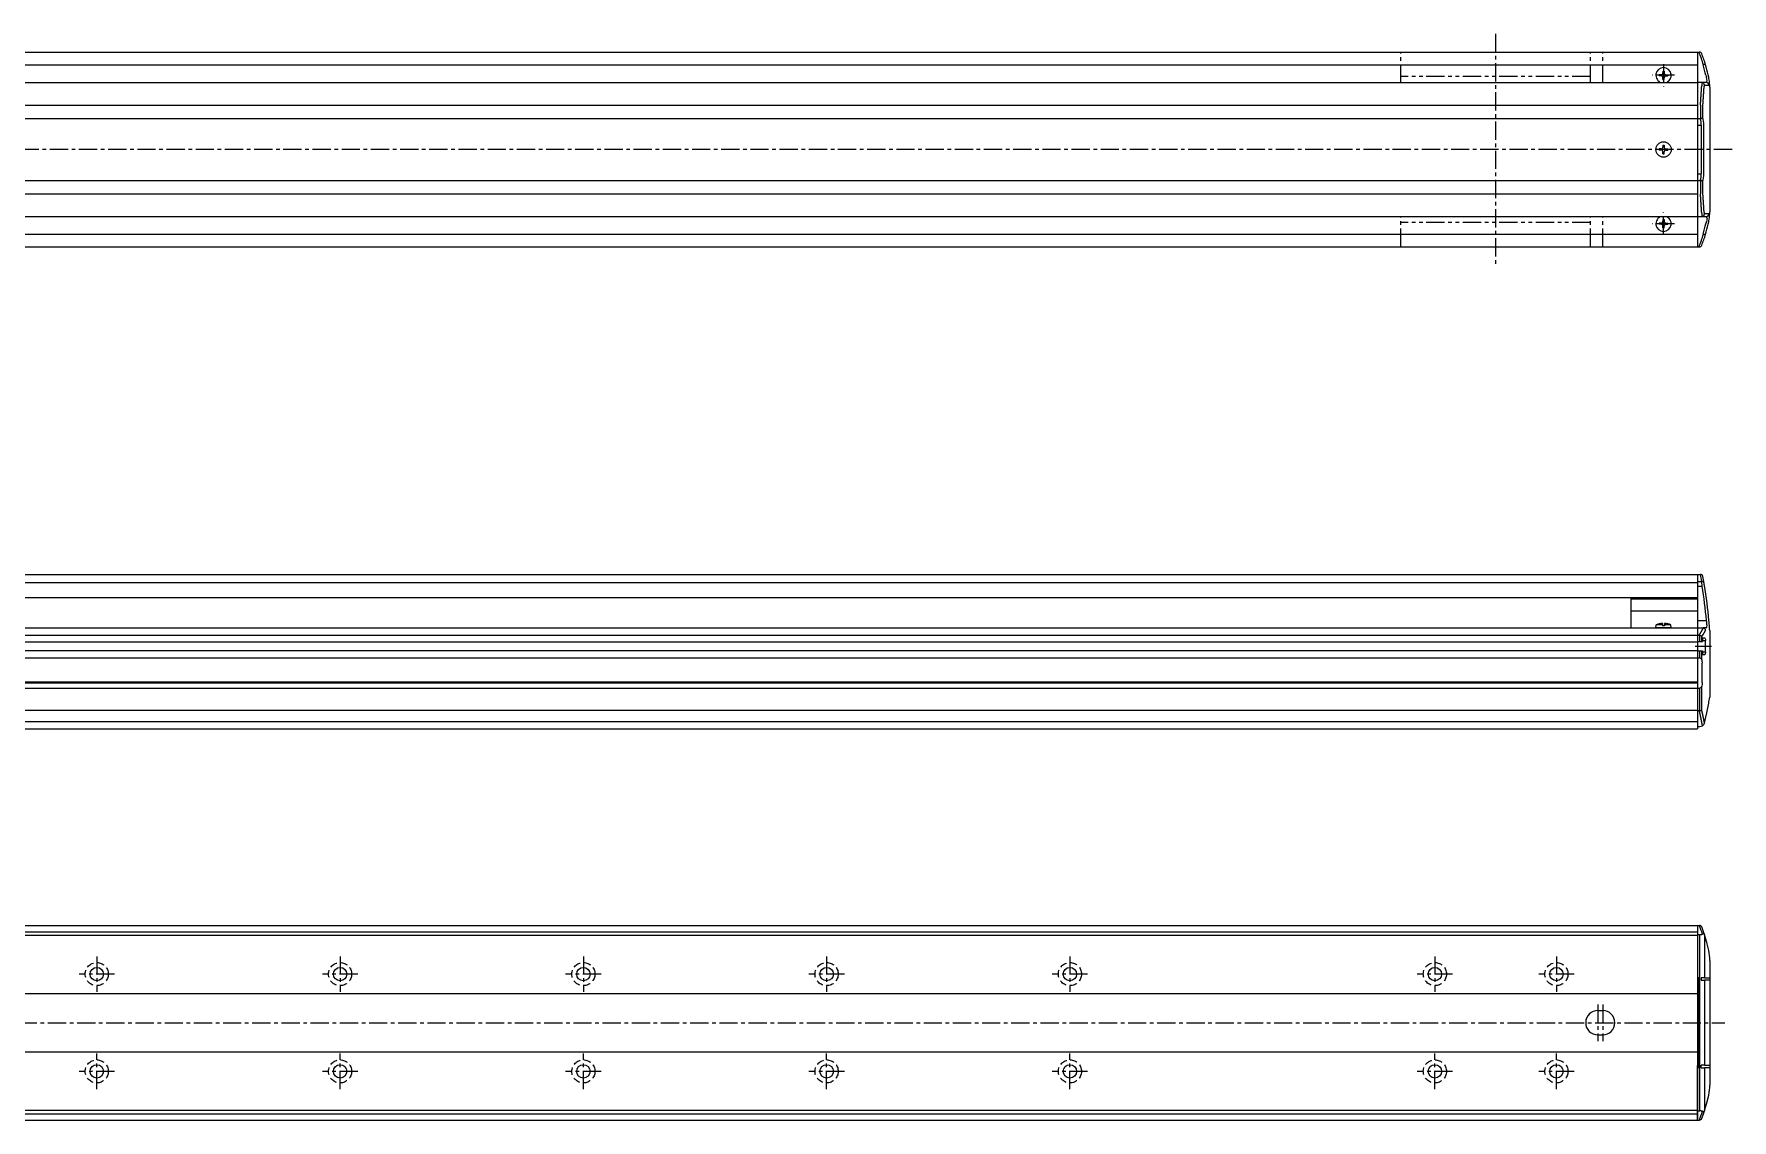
# Model space of a CAD drawing. Extents: x -463 to 933, y 41 to 537.
# Drawn here: x 235 to 933, y 90 to 537 of the extents above; entities that cross this region are included whole.
import ezdxf

# ---------------------------------------------------------------- set-up
doc = ezdxf.new("R2010")
doc.units = 0
for name, pattern in [('CENTER', [12, 7.5, -1.5, 1.5, -1.5]), ('DASHED', [4.5, 3, -1.5]), ('PHANTOM', [15, 7.5, -1.5, 1.5, -1.5, 1.5, -1.5])]:
    doc.linetypes.add(name, pattern=pattern)
doc.layers.get('0').update_dxf_attribs({"linetype": 'CONTINUOUS'})
doc.layers.add('CENTER', color=1, linetype='CENTER')

# ---------------------------------------------------------------- blocks, each defined once
blk = doc.blocks.new('DTL0004')
at = {"color": 0, "linetype": 'CONTINUOUS'}
for p, q in [((-3.15, 0), (-3.04, 1.3)), ((3.15, 0), (-3.15, 0)), ((-0.4, 1.3), (-3.04, 1.3)), ((-0.4, 1.89), (-0.4, 0.9)), ((0.4, 0.9), (-0.4, 0.9)), ((0.4, 1.89), (0.4, 0.9)), ((3.04, 1.3), (0.4, 1.3)), ((3.15, 0), (3.04, 1.3))]:
    blk.add_line(p, q, dxfattribs=at)
for start, end in [(92.87228, 112.35653), (67.64347, 87.12772)]:
    blk.add_arc((0, -6.08), 7.98, start, end, dxfattribs=at)
at = {"color": 0}
blk.add_point((0, 0), dxfattribs=at)
blk.add_point((0, 0), dxfattribs=at)

msp = doc.modelspace()

# ---------------------------------------------------------------- linework, layer by layer
at = {"color": 7, "linetype": 'CONTINUOUS'}
for p, q in [((-263.52, 529.44), (918.48, 529.44)), ((-25.52, 524.24), (918.48, 524.24)), ((918.48, 529.44), (918.48, 449.44)), ((918.48, 529.44), (919.07, 529.44)), ((919.26, 529.44), (919.07, 529.44)), ((920.87, 524.26), (920.73, 524.24)), ((-263.52, 516.94), (918.48, 516.94)), ((-25.52, 516.94), (918.48, 516.94)), ((902.73, 520.19), (902.73, 519.69)), ((903.48, 520.19), (902.73, 520.19)), ((903.48, 519.69), (902.73, 519.69)), ((904.23, 521.69), (904.23, 520.93)), ((904.23, 521.69), (904.73, 521.69)), ((904.23, 518.19), (904.23, 518.94)), ((904.23, 518.19), (904.73, 518.19)), ((904.73, 521.69), (904.73, 520.93)), ((904.73, 518.19), (904.73, 518.94)), ((905.48, 520.19), (906.23, 520.19)), ((905.48, 519.69), (906.23, 519.69)), ((906.23, 520.19), (906.23, 519.69)), ((922.15, 516.94), (918.48, 516.94)), ((921.87, 519.94), (922.08, 519.2)), ((923.06, 519.16), (922.85, 520.16)), ((923.39, 517.05), (923.38, 517.06)), ((921.32, 515.94), (923.15, 515.94)), ((923.48, 515.09), (923.48, 463.79)), ((-263.52, 507.71), (918.48, 507.71)), ((919.66, 507.69), (919.67, 507.69)), ((919.67, 507.69), (919.67, 502.19)), ((920.66, 502.78), (920.66, 507.51)), ((-263.52, 502.17), (918.48, 502.17)), ((918.48, 502.19), (919.56, 502.19)), ((918.48, 499.44), (920, 499.44)), ((919.67, 502.19), (919.56, 502.19)), ((920, 499.44), (920, 479.44)), ((920.98, 479.44), (920.98, 499.44)), ((902.73, 489.69), (902.73, 489.19)), ((903.48, 489.69), (902.73, 489.69)), ((903.48, 489.19), (902.73, 489.19)), ((904.23, 491.19), (904.23, 490.43)), ((904.23, 491.19), (904.73, 491.19)), ((904.73, 491.19), (904.73, 490.43)), ((905.48, 489.69), (906.23, 489.69)), ((905.48, 489.19), (906.23, 489.19)), ((906.23, 489.69), (906.23, 489.19)), ((904.23, 487.69), (904.23, 488.44)), ((904.23, 487.69), (904.73, 487.69)), ((904.73, 487.69), (904.73, 488.44)), ((-263.52, 476.7), (918.48, 476.7)), ((918.48, 479.44), (920, 479.44)), ((918.48, 476.69), (919.56, 476.69)), ((919.56, 476.69), (919.67, 476.68)), ((919.67, 476.68), (919.67, 471.19)), ((920.66, 471.36), (920.66, 476.1)), ((-263.52, 471.17), (918.48, 471.17)), ((919.67, 471.19), (919.66, 471.19)), ((-261.52, 461.94), (920.48, 461.94)), ((-25.52, 461.94), (918.48, 461.94)), ((904.23, 460.69), (904.23, 459.93)), ((904.23, 460.69), (904.73, 460.69)), ((904.73, 460.69), (904.73, 459.93)), ((918.48, 461.94), (922.15, 461.94)), ((923.15, 462.94), (921.32, 462.94)), ((923.38, 461.81), (923.39, 461.82)), ((-25.52, 454.64), (918.48, 454.64)), ((902.73, 459.19), (902.73, 458.69)), ((903.48, 459.19), (902.73, 459.19)), ((903.48, 458.69), (902.73, 458.69)), ((904.23, 457.19), (904.23, 457.94)), ((904.23, 457.19), (904.73, 457.19)), ((904.73, 457.19), (904.73, 457.94)), ((905.48, 459.19), (906.23, 459.19)), ((905.48, 458.69), (906.23, 458.69)), ((906.23, 459.19), (906.23, 458.69)), ((920.87, 454.61), (920.73, 454.63)), ((921.87, 458.94), (922.08, 459.67)), ((922.85, 458.72), (923.06, 459.71)), ((-263.52, 449.44), (918.48, 449.44)), ((918.48, 449.44), (919.07, 449.44)), ((919.07, 449.44), (919.26, 449.44)), ((-25.52, 314.76), (918.48, 314.76)), ((918.48, 314.76), (918.48, 252.26)), ((918.48, 314.76), (918.48, 305.26)), ((918.48, 314.76), (919.66, 314.76)), ((918.48, 314.76), (918.48, 305.26)), ((919.67, 314.76), (919.66, 314.76)), ((-25.52, 311.4), (918.48, 311.4)), ((918.48, 311.87), (920.18, 311.87)), ((918.48, 309.99), (920.33, 309.99)), ((-25.52, 305.26), (918.48, 305.26)), ((890.98, 305.26), (890.98, 292.76)), ((890.98, 304.79), (918.48, 304.79)), ((890.98, 299.8), (918.48, 299.8)), ((918.48, 295.76), (922.15, 295.76)), ((-263.52, 292.76), (918.48, 292.76)), ((-263.52, 289.76), (918.48, 289.76)), ((-263.52, 287.01), (918.48, 287.01)), ((918.48, 292.76), (920.73, 292.76)), ((918.48, 292.76), (918.48, 251.26)), ((918.48, 289.76), (919.07, 289.76)), ((918.48, 287.16), (920.45, 287.16)), ((919.07, 289.76), (919.26, 289.74)), ((919.26, 289.74), (919.26, 287.16)), ((920.2, 287.16), (920.2, 289.18)), ((921.4, 288.61), (920.45, 288.61)), ((920.45, 288.61), (920.45, 287.16)), ((920.45, 287.61), (921.71, 287.61)), ((921.87, 292.76), (920.73, 292.76)), ((920.73, 292.76), (920.87, 292.75)), ((921.71, 282.91), (921.71, 287.61)), ((922.08, 292.85), (921.87, 292.76)), ((923.38, 293.08), (923.39, 293.06)), ((923.48, 291.76), (923.48, 264.26)), ((-263.52, 283.51), (918.48, 283.51)), ((-263.52, 280.49), (918.48, 280.49)), ((918.48, 283.36), (920.45, 283.36)), ((918.48, 280.49), (919.26, 280.49)), ((919.26, 283.36), (919.26, 280.49)), ((920.2, 279.69), (920.2, 283.36)), ((920.45, 283.36), (920.45, 281.91)), ((920.45, 282.91), (921.71, 282.91)), ((920.45, 281.91), (921.4, 281.91)), ((920.34, 270.26), (920.34, 278.26)), ((-263.52, 270.56), (918.48, 270.56)), ((-263.52, 270.26), (918.48, 270.26)), ((-263.52, 268.02), (918.48, 268.02)), ((918.48, 268.02), (919.26, 268.02)), ((919.26, 268.02), (919.26, 258.76)), ((920.2, 259.03), (920.2, 268.83)), ((-263.52, 259.03), (918.48, 259.03)), ((918.48, 258.76), (919.21, 258.76)), ((919.26, 258.76), (919.21, 258.76)), ((-263.52, 254.26), (918.48, 254.26)), ((918.48, 252.26), (919.43, 252.26)), ((921.37, 253.79), (921.33, 253.65)), ((-263.52, 251.26), (918.48, 251.26)), ((-263.52, 170.47), (918.48, 170.47)), ((-263.52, 167.87), (918.48, 167.87)), ((918.48, 170.47), (918.48, 90.47)), ((918.48, 170.47), (918.48, 148.02)), ((918.48, 170.47), (919.21, 170.47)), ((919.21, 170.47), (919.26, 170.47)), ((-263.52, 166.47), (918.48, 166.47)), ((918.48, 166.72), (919.43, 166.72)), ((919.43, 94.23), (919.43, 166.72)), ((921.33, 166.68), (921.37, 166.56)), ((921.37, 166.56), (921.37, 148.97)), ((923.48, 156.12), (923.48, 104.82)), ((918.93, 148.97), (918.48, 148.97)), ((918.48, 148.02), (918.93, 148.02)), ((918.93, 148.97), (918.93, 111.97)), ((921.37, 148.97), (919.98, 148.97)), ((919.98, 148.97), (919.98, 147.97)), ((919.98, 147.97), (921.37, 147.97)), ((921.37, 148.97), (923.31, 148.97)), ((921.37, 147.97), (921.37, 112.97)), ((923.31, 147.97), (921.37, 147.97)), ((923.31, 148.97), (923.48, 148.92)), ((923.48, 147.91), (923.31, 147.97)), ((-263.52, 142.47), (918.48, 142.47)), ((877.48, 135.47), (879.48, 135.47)), ((877.48, 125.47), (879.48, 125.47)), ((-263.52, 118.47), (918.48, 118.47)), ((918.93, 112.93), (918.48, 112.92)), ((918.48, 90.47), (918.48, 112.92)), ((918.93, 111.97), (918.48, 111.97)), ((921.37, 112.97), (919.98, 112.97)), ((919.98, 111.97), (919.98, 112.97)), ((919.98, 111.97), (921.37, 111.97)), ((921.37, 112.97), (923.31, 112.97)), ((921.37, 111.97), (921.37, 94.39)), ((923.31, 111.97), (921.37, 111.97)), ((923.31, 112.97), (923.48, 113.04)), ((923.48, 112.03), (923.31, 111.97)), ((-263.52, 94.47), (918.48, 94.47)), ((-263.52, 93.07), (918.48, 93.07)), ((918.48, 94.23), (919.43, 94.23)), ((921.37, 94.39), (921.33, 94.27)), ((-263.52, 90.47), (918.48, 90.47)), ((918.48, 90.47), (919.21, 90.47)), ((919.26, 90.47), (919.21, 90.47))]:
    msp.add_line(p, q, dxfattribs=at)
at = {"color": 3, "linetype": 'PHANTOM'}
for p, q in [((796.48, 516.94), (796.48, 529.44)), ((874.48, 516.94), (874.48, 529.44)), ((879.48, 516.94), (879.48, 529.44)), ((874.48, 519.44), (796.48, 519.44)), ((796.48, 449.44), (796.48, 461.94)), ((874.48, 449.44), (874.48, 461.94)), ((879.48, 449.44), (879.48, 461.94)), ((874.48, 459.44), (796.48, 459.44))]:
    msp.add_line(p, q, dxfattribs=at)
at = {"color": 7, "linetype": 'CONTINUOUS'}
for points in [[(921.77, 524.26), (921.77, 524.26), (921.75, 524.28), (921.65, 524.34), (921.45, 524.35), (921.18, 524.32), (920.87, 524.26)], [(922.39, 517.74), (922.29, 518.3), (922.08, 519.2)], [(922.39, 461.13), (922.29, 460.57), (922.08, 459.67)], [(921.77, 454.61), (921.77, 454.61), (921.75, 454.59), (921.65, 454.53), (921.45, 454.52), (921.18, 454.55), (920.87, 454.61)], [(920.33, 309.99), (920.3, 310.42), (920.25, 311.04), (920.2, 311.54), (920.18, 311.87)], [(922.08, 292.85), (922.29, 293.25), (922.39, 293.71)], [(921.4, 288.61), (921.41, 288.61), (921.51, 288.54), (921.6, 288.37), (921.67, 288.13), (921.71, 287.83), (921.71, 287.61)], [(920.2, 279.69), (920.28, 279.2), (920.34, 278.26)], [(921.71, 282.91), (921.71, 282.81), (921.68, 282.49), (921.62, 282.2), (921.53, 282), (921.42, 281.91), (921.4, 281.91)], [(920.34, 270.26), (920.32, 269.71), (920.2, 268.83)], [(921.37, 253.79), (922.29, 257.88), (923.06, 261.84)], [(921.33, 166.68), (921.28, 166.78), (921.14, 166.91), (920.88, 166.97), (920.49, 166.9)], [(923.06, 160.2), (922.29, 163.47), (921.37, 166.56)], [(921.37, 94.39), (922.29, 97.48), (923.06, 100.75)], [(920.49, 94.05), (920.7, 93.99), (921, 93.99), (921.23, 94.1), (921.33, 94.27)]]:
    msp.add_lwpolyline(points, dxfattribs=at)
for points in [[(919.66, 507.68, 0), (919.67, 507.75, 0), (919.67, 507.81, 0), (919.68, 507.87, 0), (919.68, 507.93, 0), (919.68, 507.99, 0), (919.69, 508.06, 0), (919.69, 508.12, 0), (919.7, 508.18, 0), (919.7, 508.24, 0), (919.7, 508.3, 0), (919.71, 508.37, 0), (919.71, 508.43, 0), (919.72, 508.49, 0), (919.72, 508.55, 0), (919.73, 508.61, 0), (919.73, 508.68, 0), (919.73, 508.74, 0), (919.74, 508.8, 0), (919.74, 508.86, 0), (919.75, 508.92, 0), (919.75, 508.99, 0), (919.75, 509.05, 0), (919.76, 509.11, 0), (919.76, 509.17, 0), (919.77, 509.23, 0), (919.77, 509.29, 0), (919.77, 509.36, 0), (919.78, 509.42, 0), (919.78, 509.48, 0), (919.79, 509.54, 0), (919.79, 509.6, 0), (919.8, 509.67, 0), (919.8, 509.73, 0), (919.8, 509.79, 0), (919.81, 509.85, 0), (919.81, 509.91, 0), (919.82, 509.98, 0), (919.82, 510.04, 0), (919.82, 510.1, 0), (919.83, 510.16, 0), (919.83, 510.22, 0), (919.84, 510.29, 0), (919.84, 510.35, 0), (919.84, 510.41, 0), (919.85, 510.47, 0), (919.85, 510.53, 0), (919.86, 510.6, 0), (919.86, 510.66, 0), (919.86, 510.72, 0), (919.87, 510.78, 0), (919.87, 510.84, 0), (919.88, 510.91, 0), (919.88, 510.97, 0), (919.88, 511.03, 0), (919.89, 511.09, 0), (919.89, 511.15, 0), (919.9, 511.22, 0), (919.9, 511.28, 0), (919.9, 511.34, 0), (919.91, 511.4, 0), (919.91, 511.46, 0), (919.92, 511.53, 0), (919.92, 511.59, 0), (919.92, 511.65, 0), (919.93, 511.71, 0), (919.93, 511.77, 0), (919.94, 511.84, 0), (919.94, 511.9, 0), (919.94, 511.96, 0), (919.95, 512.02, 0), (919.95, 512.08, 0), (919.96, 512.15, 0), (919.96, 512.21, 0), (919.96, 512.27, 0), (919.97, 512.33, 0), (919.97, 512.39, 0), (919.98, 512.46, 0), (919.98, 512.52, 0), (919.98, 512.58, 0), (919.99, 512.64, 0), (919.99, 512.7, 0), (920, 512.77, 0), (920, 512.83, 0), (920, 512.89, 0), (920.01, 512.95, 0), (920.01, 513.01, 0), (920.02, 513.08, 0), (920.02, 513.14, 0), (920.02, 513.2, 0), (920.03, 513.26, 0), (920.03, 513.32, 0), (920.04, 513.39, 0), (920.04, 513.45, 0), (920.04, 513.51, 0), (920.05, 513.57, 0), (920.05, 513.63, 0), (920.06, 513.7, 0), (920.06, 513.76, 0), (920.06, 513.82, 0), (920.07, 513.88, 0), (920.07, 513.94, 0), (920.07, 514.01, 0), (920.08, 514.07, 0), (920.08, 514.13, 0), (920.09, 514.19, 0), (920.09, 514.25, 0), (920.09, 514.32, 0), (920.1, 514.38, 0), (920.1, 514.44, 0), (920.11, 514.5, 0), (920.11, 514.56, 0), (920.11, 514.63, 0), (920.12, 514.69, 0), (920.12, 514.75, 0), (920.13, 514.81, 0), (920.13, 514.87, 0), (920.13, 514.94, 0), (920.14, 515, 0), (920.14, 515.06, 0), (920.14, 515.12, 0), (920.15, 515.18, 0), (920.15, 515.25, 0), (920.16, 515.31, 0), (920.16, 515.37, 0), (920.16, 515.43, 0), (920.17, 515.49, 0), (920.17, 515.56, 0), (920.18, 515.62, 0)], [(920.66, 507.51, 0), (920.66, 507.57, 0), (920.67, 507.63, 0), (920.67, 507.69, 0), (920.67, 507.75, 0), (920.68, 507.81, 0), (920.68, 507.87, 0), (920.69, 507.93, 0), (920.69, 507.99, 0), (920.69, 508.05, 0), (920.7, 508.11, 0), (920.7, 508.18, 0), (920.71, 508.24, 0), (920.71, 508.3, 0), (920.72, 508.36, 0), (920.72, 508.42, 0), (920.72, 508.48, 0), (920.73, 508.54, 0), (920.73, 508.6, 0), (920.74, 508.66, 0), (920.74, 508.72, 0), (920.74, 508.78, 0), (920.75, 508.84, 0), (920.75, 508.9, 0), (920.76, 508.96, 0), (920.76, 509.02, 0), (920.76, 509.08, 0), (920.77, 509.15, 0), (920.77, 509.21, 0), (920.78, 509.27, 0), (920.78, 509.33, 0), (920.78, 509.39, 0), (920.79, 509.45, 0), (920.79, 509.51, 0), (920.8, 509.57, 0), (920.8, 509.63, 0), (920.8, 509.69, 0), (920.81, 509.75, 0), (920.81, 509.81, 0), (920.82, 509.87, 0), (920.82, 509.93, 0), (920.82, 509.99, 0), (920.83, 510.06, 0), (920.83, 510.12, 0), (920.84, 510.18, 0), (920.84, 510.24, 0), (920.84, 510.3, 0), (920.85, 510.36, 0), (920.85, 510.42, 0), (920.86, 510.48, 0), (920.86, 510.54, 0), (920.86, 510.6, 0), (920.87, 510.66, 0), (920.87, 510.72, 0), (920.88, 510.78, 0), (920.88, 510.84, 0), (920.88, 510.9, 0), (920.89, 510.97, 0), (920.89, 511.03, 0), (920.9, 511.09, 0), (920.9, 511.15, 0), (920.9, 511.21, 0), (920.91, 511.27, 0), (920.91, 511.33, 0), (920.91, 511.39, 0), (920.92, 511.45, 0), (920.92, 511.51, 0), (920.93, 511.57, 0), (920.93, 511.63, 0), (920.93, 511.69, 0), (920.94, 511.75, 0), (920.94, 511.82, 0), (920.95, 511.88, 0), (920.95, 511.94, 0), (920.95, 512, 0), (920.96, 512.06, 0), (920.96, 512.12, 0), (920.97, 512.18, 0), (920.97, 512.24, 0), (920.97, 512.3, 0), (920.98, 512.36, 0), (920.98, 512.42, 0), (920.99, 512.48, 0), (920.99, 512.54, 0), (920.99, 512.6, 0), (921, 512.67, 0), (921, 512.73, 0), (921, 512.79, 0), (921.01, 512.85, 0), (921.01, 512.91, 0), (921.02, 512.97, 0), (921.02, 513.03, 0), (921.02, 513.09, 0), (921.03, 513.15, 0), (921.03, 513.21, 0), (921.04, 513.27, 0), (921.04, 513.33, 0), (921.04, 513.39, 0), (921.05, 513.45, 0), (921.05, 513.52, 0), (921.05, 513.58, 0), (921.06, 513.64, 0), (921.06, 513.7, 0), (921.07, 513.76, 0), (921.07, 513.82, 0), (921.07, 513.88, 0), (921.08, 513.94, 0), (921.08, 514, 0), (921.09, 514.06, 0), (921.09, 514.12, 0), (921.09, 514.18, 0), (921.1, 514.24, 0), (921.1, 514.3, 0), (921.1, 514.37, 0), (921.11, 514.43, 0), (921.11, 514.49, 0), (921.12, 514.55, 0), (921.12, 514.61, 0), (921.12, 514.67, 0), (921.13, 514.73, 0), (921.13, 514.79, 0), (921.13, 514.85, 0), (921.14, 514.91, 0), (921.14, 514.97, 0), (921.15, 515.03, 0), (921.15, 515.09, 0), (921.15, 515.16, 0), (921.16, 515.22, 0), (921.16, 515.28, 0)], [(920.18, 463.25, 0), (920.17, 463.31, 0), (920.17, 463.38, 0), (920.16, 463.44, 0), (920.16, 463.5, 0), (920.16, 463.56, 0), (920.15, 463.62, 0), (920.15, 463.69, 0), (920.14, 463.75, 0), (920.14, 463.81, 0), (920.14, 463.87, 0), (920.13, 463.93, 0), (920.13, 464, 0), (920.13, 464.06, 0), (920.12, 464.12, 0), (920.12, 464.18, 0), (920.11, 464.24, 0), (920.11, 464.31, 0), (920.11, 464.37, 0), (920.1, 464.43, 0), (920.1, 464.49, 0), (920.09, 464.55, 0), (920.09, 464.62, 0), (920.09, 464.68, 0), (920.08, 464.74, 0), (920.08, 464.8, 0), (920.07, 464.86, 0), (920.07, 464.93, 0), (920.07, 464.99, 0), (920.06, 465.05, 0), (920.06, 465.11, 0), (920.06, 465.17, 0), (920.05, 465.24, 0), (920.05, 465.3, 0), (920.04, 465.36, 0), (920.04, 465.42, 0), (920.04, 465.48, 0), (920.03, 465.55, 0), (920.03, 465.61, 0), (920.02, 465.67, 0), (920.02, 465.73, 0), (920.02, 465.79, 0), (920.01, 465.86, 0), (920.01, 465.92, 0), (920, 465.98, 0), (920, 466.04, 0), (920, 466.1, 0), (919.99, 466.17, 0), (919.99, 466.23, 0), (919.98, 466.29, 0), (919.98, 466.35, 0), (919.98, 466.41, 0), (919.97, 466.48, 0), (919.97, 466.54, 0), (919.96, 466.6, 0), (919.96, 466.66, 0), (919.96, 466.72, 0), (919.95, 466.79, 0), (919.95, 466.85, 0), (919.94, 466.91, 0), (919.94, 466.97, 0), (919.94, 467.03, 0), (919.93, 467.1, 0), (919.93, 467.16, 0), (919.92, 467.22, 0), (919.92, 467.28, 0), (919.92, 467.34, 0), (919.91, 467.41, 0), (919.91, 467.47, 0), (919.9, 467.53, 0), (919.9, 467.59, 0), (919.9, 467.65, 0), (919.89, 467.72, 0), (919.89, 467.78, 0), (919.88, 467.84, 0), (919.88, 467.9, 0), (919.88, 467.96, 0), (919.87, 468.03, 0), (919.87, 468.09, 0), (919.86, 468.15, 0), (919.86, 468.21, 0), (919.86, 468.27, 0), (919.85, 468.34, 0), (919.85, 468.4, 0), (919.84, 468.46, 0), (919.84, 468.52, 0), (919.84, 468.58, 0), (919.83, 468.65, 0), (919.83, 468.71, 0), (919.82, 468.77, 0), (919.82, 468.83, 0), (919.82, 468.89, 0), (919.81, 468.96, 0), (919.81, 469.02, 0), (919.8, 469.08, 0), (919.8, 469.14, 0), (919.8, 469.2, 0), (919.79, 469.27, 0), (919.79, 469.33, 0), (919.78, 469.39, 0), (919.78, 469.45, 0), (919.77, 469.51, 0), (919.77, 469.58, 0), (919.77, 469.64, 0), (919.76, 469.7, 0), (919.76, 469.76, 0), (919.75, 469.82, 0), (919.75, 469.88, 0), (919.75, 469.95, 0), (919.74, 470.01, 0), (919.74, 470.07, 0), (919.73, 470.13, 0), (919.73, 470.19, 0), (919.73, 470.26, 0), (919.72, 470.32, 0), (919.72, 470.38, 0), (919.71, 470.44, 0), (919.71, 470.5, 0), (919.7, 470.57, 0), (919.7, 470.63, 0), (919.7, 470.69, 0), (919.69, 470.75, 0), (919.69, 470.81, 0), (919.68, 470.88, 0), (919.68, 470.94, 0), (919.68, 471, 0), (919.67, 471.06, 0), (919.67, 471.12, 0), (919.66, 471.18, 0)], [(921.16, 463.59, 0), (921.16, 463.65, 0), (921.15, 463.71, 0), (921.15, 463.78, 0), (921.15, 463.84, 0), (921.14, 463.9, 0), (921.14, 463.96, 0), (921.13, 464.02, 0), (921.13, 464.08, 0), (921.13, 464.14, 0), (921.12, 464.2, 0), (921.12, 464.26, 0), (921.12, 464.32, 0), (921.11, 464.38, 0), (921.11, 464.44, 0), (921.1, 464.5, 0), (921.1, 464.57, 0), (921.1, 464.63, 0), (921.09, 464.69, 0), (921.09, 464.75, 0), (921.09, 464.81, 0), (921.08, 464.87, 0), (921.08, 464.93, 0), (921.07, 464.99, 0), (921.07, 465.05, 0), (921.07, 465.11, 0), (921.06, 465.17, 0), (921.06, 465.23, 0), (921.05, 465.29, 0), (921.05, 465.35, 0), (921.05, 465.42, 0), (921.04, 465.48, 0), (921.04, 465.54, 0), (921.04, 465.6, 0), (921.03, 465.66, 0), (921.03, 465.72, 0), (921.02, 465.78, 0), (921.02, 465.84, 0), (921.02, 465.9, 0), (921.01, 465.96, 0), (921.01, 466.02, 0), (921, 466.08, 0), (921, 466.14, 0), (921, 466.2, 0), (920.99, 466.27, 0), (920.99, 466.33, 0), (920.99, 466.39, 0), (920.98, 466.45, 0), (920.98, 466.51, 0), (920.97, 466.57, 0), (920.97, 466.63, 0), (920.97, 466.69, 0), (920.96, 466.75, 0), (920.96, 466.81, 0), (920.95, 466.87, 0), (920.95, 466.93, 0), (920.95, 466.99, 0), (920.94, 467.05, 0), (920.94, 467.12, 0), (920.93, 467.18, 0), (920.93, 467.24, 0), (920.93, 467.3, 0), (920.92, 467.36, 0), (920.92, 467.42, 0), (920.91, 467.48, 0), (920.91, 467.54, 0), (920.91, 467.6, 0), (920.9, 467.66, 0), (920.9, 467.72, 0), (920.9, 467.78, 0), (920.89, 467.84, 0), (920.89, 467.9, 0), (920.88, 467.97, 0), (920.88, 468.03, 0), (920.88, 468.09, 0), (920.87, 468.15, 0), (920.87, 468.21, 0), (920.86, 468.27, 0), (920.86, 468.33, 0), (920.86, 468.39, 0), (920.85, 468.45, 0), (920.85, 468.51, 0), (920.84, 468.57, 0), (920.84, 468.63, 0), (920.84, 468.69, 0), (920.83, 468.75, 0), (920.83, 468.81, 0), (920.82, 468.88, 0), (920.82, 468.94, 0), (920.82, 469, 0), (920.81, 469.06, 0), (920.81, 469.12, 0), (920.8, 469.18, 0), (920.8, 469.24, 0), (920.8, 469.3, 0), (920.79, 469.36, 0), (920.79, 469.42, 0), (920.78, 469.48, 0), (920.78, 469.54, 0), (920.78, 469.6, 0), (920.77, 469.66, 0), (920.77, 469.72, 0), (920.76, 469.78, 0), (920.76, 469.85, 0), (920.76, 469.91, 0), (920.75, 469.97, 0), (920.75, 470.03, 0), (920.74, 470.09, 0), (920.74, 470.15, 0), (920.74, 470.21, 0), (920.73, 470.27, 0), (920.73, 470.33, 0), (920.72, 470.39, 0), (920.72, 470.45, 0), (920.72, 470.51, 0), (920.71, 470.57, 0), (920.71, 470.63, 0), (920.7, 470.69, 0), (920.7, 470.76, 0), (920.69, 470.82, 0), (920.69, 470.88, 0), (920.69, 470.94, 0), (920.68, 471, 0), (920.68, 471.06, 0), (920.67, 471.12, 0), (920.67, 471.18, 0), (920.67, 471.24, 0), (920.66, 471.3, 0), (920.66, 471.36, 0)], [(919.07, 289.76, 0), (919.08, 289.78, 0), (919.1, 289.8, 0), (919.11, 289.83, 0), (919.13, 289.85, 0), (919.15, 289.87, 0), (919.16, 289.9, 0), (919.18, 289.92, 0), (919.19, 289.94, 0), (919.21, 289.96, 0), (919.22, 289.99, 0), (919.24, 290.01, 0), (919.26, 290.03, 0), (919.27, 290.06, 0), (919.29, 290.08, 0), (919.3, 290.1, 0), (919.32, 290.13, 0), (919.33, 290.15, 0), (919.35, 290.17, 0), (919.36, 290.19, 0), (919.38, 290.22, 0), (919.4, 290.24, 0), (919.41, 290.26, 0), (919.43, 290.29, 0), (919.44, 290.31, 0), (919.46, 290.33, 0), (919.47, 290.36, 0), (919.49, 290.38, 0), (919.5, 290.4, 0), (919.52, 290.43, 0), (919.53, 290.45, 0), (919.55, 290.47, 0), (919.56, 290.5, 0), (919.58, 290.52, 0), (919.59, 290.54, 0), (919.61, 290.57, 0), (919.62, 290.59, 0), (919.64, 290.61, 0), (919.65, 290.63, 0), (919.67, 290.66, 0), (919.68, 290.68, 0), (919.7, 290.7, 0), (919.71, 290.73, 0), (919.73, 290.75, 0), (919.74, 290.77, 0), (919.76, 290.8, 0), (919.77, 290.82, 0), (919.79, 290.84, 0), (919.8, 290.87, 0), (919.81, 290.89, 0), (919.83, 290.91, 0), (919.84, 290.94, 0), (919.86, 290.96, 0), (919.87, 290.98, 0), (919.89, 291.01, 0), (919.9, 291.03, 0), (919.92, 291.05, 0), (919.93, 291.08, 0), (919.94, 291.1, 0), (919.96, 291.12, 0), (919.97, 291.15, 0), (919.99, 291.17, 0), (920, 291.19, 0), (920.02, 291.22, 0), (920.03, 291.24, 0), (920.04, 291.26, 0), (920.06, 291.29, 0), (920.07, 291.31, 0), (920.09, 291.33, 0), (920.1, 291.36, 0), (920.11, 291.38, 0), (920.13, 291.4, 0), (920.14, 291.43, 0), (920.16, 291.45, 0), (920.17, 291.47, 0), (920.18, 291.5, 0), (920.2, 291.52, 0), (920.21, 291.54, 0), (920.22, 291.57, 0), (920.24, 291.59, 0), (920.25, 291.61, 0), (920.27, 291.64, 0), (920.28, 291.66, 0), (920.29, 291.69, 0), (920.31, 291.71, 0), (920.32, 291.73, 0), (920.33, 291.76, 0), (920.35, 291.78, 0), (920.36, 291.8, 0), (920.37, 291.83, 0), (920.39, 291.85, 0), (920.4, 291.87, 0), (920.41, 291.9, 0), (920.43, 291.92, 0), (920.44, 291.94, 0), (920.45, 291.97, 0), (920.47, 291.99, 0), (920.48, 292.01, 0), (920.49, 292.04, 0), (920.51, 292.06, 0), (920.52, 292.08, 0), (920.53, 292.11, 0), (920.54, 292.13, 0), (920.56, 292.16, 0), (920.57, 292.18, 0), (920.58, 292.2, 0), (920.6, 292.23, 0), (920.61, 292.25, 0), (920.62, 292.27, 0), (920.64, 292.3, 0), (920.65, 292.32, 0), (920.66, 292.34, 0), (920.67, 292.37, 0), (920.69, 292.39, 0), (920.7, 292.42, 0), (920.71, 292.44, 0), (920.72, 292.46, 0), (920.74, 292.49, 0), (920.75, 292.51, 0), (920.76, 292.53, 0), (920.77, 292.56, 0), (920.79, 292.58, 0), (920.8, 292.6, 0), (920.81, 292.63, 0), (920.82, 292.65, 0), (920.84, 292.68, 0), (920.85, 292.7, 0), (920.86, 292.72, 0), (920.87, 292.75, 0)], [(920.2, 289.18, 0), (920.21, 289.2, 0), (920.22, 289.22, 0), (920.24, 289.24, 0), (920.25, 289.26, 0), (920.26, 289.28, 0), (920.28, 289.3, 0), (920.29, 289.32, 0), (920.3, 289.34, 0), (920.32, 289.36, 0), (920.33, 289.38, 0), (920.35, 289.4, 0), (920.36, 289.42, 0), (920.37, 289.44, 0), (920.39, 289.46, 0), (920.4, 289.48, 0), (920.41, 289.5, 0), (920.43, 289.52, 0), (920.44, 289.54, 0), (920.45, 289.56, 0), (920.47, 289.58, 0), (920.48, 289.6, 0), (920.49, 289.62, 0), (920.5, 289.64, 0), (920.52, 289.66, 0), (920.53, 289.68, 0), (920.54, 289.7, 0), (920.56, 289.72, 0), (920.57, 289.74, 0), (920.58, 289.76, 0), (920.6, 289.78, 0), (920.61, 289.8, 0), (920.62, 289.82, 0), (920.64, 289.84, 0), (920.65, 289.86, 0), (920.66, 289.88, 0), (920.67, 289.9, 0), (920.69, 289.92, 0), (920.7, 289.94, 0), (920.71, 289.96, 0), (920.73, 289.98, 0), (920.74, 290, 0), (920.75, 290.02, 0), (920.76, 290.04, 0), (920.78, 290.06, 0), (920.79, 290.08, 0), (920.8, 290.1, 0), (920.81, 290.12, 0), (920.83, 290.14, 0), (920.84, 290.16, 0), (920.85, 290.18, 0), (920.87, 290.2, 0), (920.88, 290.22, 0), (920.89, 290.24, 0), (920.9, 290.26, 0), (920.92, 290.28, 0), (920.93, 290.3, 0), (920.94, 290.32, 0), (920.95, 290.34, 0), (920.96, 290.36, 0), (920.98, 290.38, 0), (920.99, 290.4, 0), (921, 290.42, 0), (921.01, 290.44, 0), (921.03, 290.46, 0), (921.04, 290.48, 0), (921.05, 290.5, 0), (921.06, 290.52, 0), (921.08, 290.54, 0), (921.09, 290.56, 0), (921.1, 290.58, 0), (921.11, 290.6, 0), (921.12, 290.62, 0), (921.14, 290.64, 0), (921.15, 290.66, 0), (921.16, 290.68, 0), (921.17, 290.7, 0), (921.18, 290.72, 0), (921.2, 290.74, 0), (921.21, 290.76, 0), (921.22, 290.78, 0), (921.23, 290.8, 0), (921.24, 290.82, 0), (921.26, 290.84, 0), (921.27, 290.86, 0), (921.28, 290.88, 0), (921.29, 290.9, 0), (921.3, 290.92, 0), (921.31, 290.94, 0), (921.33, 290.96, 0), (921.34, 290.99, 0), (921.35, 291.01, 0), (921.36, 291.03, 0), (921.37, 291.05, 0), (921.38, 291.07, 0), (921.4, 291.09, 0), (921.41, 291.11, 0), (921.42, 291.13, 0), (921.43, 291.15, 0), (921.44, 291.17, 0), (921.45, 291.19, 0), (921.47, 291.21, 0), (921.48, 291.23, 0), (921.49, 291.25, 0), (921.5, 291.27, 0), (921.51, 291.29, 0), (921.52, 291.31, 0), (921.53, 291.33, 0), (921.54, 291.35, 0), (921.56, 291.37, 0), (921.57, 291.39, 0), (921.58, 291.41, 0), (921.59, 291.43, 0), (921.6, 291.45, 0), (921.61, 291.47, 0), (921.62, 291.49, 0), (921.63, 291.51, 0), (921.65, 291.53, 0), (921.66, 291.55, 0), (921.67, 291.57, 0), (921.68, 291.59, 0), (921.69, 291.61, 0), (921.7, 291.64, 0), (921.71, 291.66, 0), (921.72, 291.68, 0), (921.73, 291.7, 0), (921.74, 291.72, 0), (921.76, 291.74, 0), (921.77, 291.76, 0)], [(920.49, 252.56, 0), (920.48, 252.61, 0), (920.47, 252.66, 0), (920.46, 252.71, 0), (920.45, 252.76, 0), (920.44, 252.81, 0), (920.44, 252.86, 0), (920.43, 252.91, 0), (920.42, 252.96, 0), (920.41, 253, 0), (920.4, 253.05, 0), (920.39, 253.1, 0), (920.38, 253.15, 0), (920.37, 253.2, 0), (920.36, 253.25, 0), (920.35, 253.3, 0), (920.34, 253.35, 0), (920.33, 253.39, 0), (920.32, 253.44, 0), (920.32, 253.49, 0), (920.31, 253.54, 0), (920.3, 253.59, 0), (920.29, 253.64, 0), (920.28, 253.69, 0), (920.27, 253.74, 0), (920.26, 253.78, 0), (920.25, 253.83, 0), (920.24, 253.88, 0), (920.23, 253.93, 0), (920.22, 253.98, 0), (920.21, 254.03, 0), (920.2, 254.08, 0), (920.19, 254.13, 0), (920.18, 254.17, 0), (920.17, 254.22, 0), (920.16, 254.27, 0), (920.15, 254.32, 0), (920.14, 254.37, 0), (920.13, 254.42, 0), (920.13, 254.47, 0), (920.12, 254.51, 0), (920.11, 254.56, 0), (920.1, 254.61, 0), (920.09, 254.66, 0), (920.08, 254.71, 0), (920.07, 254.76, 0), (920.06, 254.81, 0), (920.05, 254.85, 0), (920.04, 254.9, 0), (920.03, 254.95, 0), (920.02, 255, 0), (920.01, 255.05, 0), (920, 255.1, 0), (919.99, 255.15, 0), (919.98, 255.19, 0), (919.97, 255.24, 0), (919.96, 255.29, 0), (919.95, 255.34, 0), (919.94, 255.39, 0), (919.93, 255.44, 0), (919.92, 255.48, 0), (919.91, 255.53, 0), (919.9, 255.58, 0), (919.89, 255.63, 0), (919.88, 255.68, 0), (919.87, 255.73, 0), (919.86, 255.78, 0), (919.85, 255.82, 0), (919.84, 255.87, 0), (919.83, 255.92, 0), (919.82, 255.97, 0), (919.81, 256.02, 0), (919.8, 256.07, 0), (919.79, 256.11, 0), (919.78, 256.16, 0), (919.77, 256.21, 0), (919.76, 256.26, 0), (919.75, 256.31, 0), (919.74, 256.36, 0), (919.73, 256.4, 0), (919.72, 256.45, 0), (919.71, 256.5, 0), (919.7, 256.55, 0), (919.69, 256.6, 0), (919.68, 256.64, 0), (919.67, 256.69, 0), (919.66, 256.74, 0), (919.65, 256.79, 0), (919.64, 256.84, 0), (919.63, 256.89, 0), (919.62, 256.93, 0), (919.61, 256.98, 0), (919.59, 257.03, 0), (919.58, 257.08, 0), (919.57, 257.13, 0), (919.56, 257.17, 0), (919.55, 257.22, 0), (919.54, 257.27, 0), (919.53, 257.32, 0), (919.52, 257.37, 0), (919.51, 257.42, 0), (919.5, 257.46, 0), (919.49, 257.51, 0), (919.48, 257.56, 0), (919.47, 257.61, 0), (919.46, 257.66, 0), (919.45, 257.7, 0), (919.44, 257.75, 0), (919.43, 257.8, 0), (919.42, 257.85, 0), (919.41, 257.9, 0), (919.4, 257.94, 0), (919.38, 257.99, 0), (919.37, 258.04, 0), (919.36, 258.09, 0), (919.35, 258.14, 0), (919.34, 258.18, 0), (919.33, 258.23, 0), (919.32, 258.28, 0), (919.31, 258.33, 0), (919.3, 258.37, 0), (919.29, 258.42, 0), (919.28, 258.47, 0), (919.27, 258.52, 0), (919.26, 258.57, 0), (919.24, 258.61, 0), (919.23, 258.66, 0), (919.22, 258.71, 0), (919.21, 258.76, 0)], [(921.33, 253.65, 0), (921.32, 253.69, 0), (921.31, 253.73, 0), (921.31, 253.78, 0), (921.3, 253.82, 0), (921.29, 253.86, 0), (921.28, 253.9, 0), (921.27, 253.94, 0), (921.27, 253.99, 0), (921.26, 254.03, 0), (921.25, 254.07, 0), (921.24, 254.11, 0), (921.23, 254.16, 0), (921.22, 254.2, 0), (921.22, 254.24, 0), (921.21, 254.28, 0), (921.2, 254.33, 0), (921.19, 254.37, 0), (921.18, 254.41, 0), (921.17, 254.45, 0), (921.17, 254.5, 0), (921.16, 254.54, 0), (921.15, 254.58, 0), (921.14, 254.62, 0), (921.13, 254.66, 0), (921.12, 254.71, 0), (921.11, 254.75, 0), (921.11, 254.79, 0), (921.1, 254.83, 0), (921.09, 254.88, 0), (921.08, 254.92, 0), (921.07, 254.96, 0), (921.06, 255, 0), (921.06, 255.04, 0), (921.05, 255.09, 0), (921.04, 255.13, 0), (921.03, 255.17, 0), (921.02, 255.21, 0), (921.01, 255.26, 0), (921, 255.3, 0), (921, 255.34, 0), (920.99, 255.38, 0), (920.98, 255.42, 0), (920.97, 255.47, 0), (920.96, 255.51, 0), (920.95, 255.55, 0), (920.94, 255.59, 0), (920.93, 255.63, 0), (920.93, 255.68, 0), (920.92, 255.72, 0), (920.91, 255.76, 0), (920.9, 255.8, 0), (920.89, 255.85, 0), (920.88, 255.89, 0), (920.87, 255.93, 0), (920.86, 255.97, 0), (920.86, 256.01, 0), (920.85, 256.06, 0), (920.84, 256.1, 0), (920.83, 256.14, 0), (920.82, 256.18, 0), (920.81, 256.22, 0), (920.8, 256.27, 0), (920.79, 256.31, 0), (920.79, 256.35, 0), (920.78, 256.39, 0), (920.77, 256.43, 0), (920.76, 256.48, 0), (920.75, 256.52, 0), (920.74, 256.56, 0), (920.73, 256.6, 0), (920.72, 256.64, 0), (920.71, 256.69, 0), (920.71, 256.73, 0), (920.7, 256.77, 0), (920.69, 256.81, 0), (920.68, 256.85, 0), (920.67, 256.9, 0), (920.66, 256.94, 0), (920.65, 256.98, 0), (920.64, 257.02, 0), (920.63, 257.06, 0), (920.62, 257.11, 0), (920.62, 257.15, 0), (920.61, 257.19, 0), (920.6, 257.23, 0), (920.59, 257.27, 0), (920.58, 257.31, 0), (920.57, 257.36, 0), (920.56, 257.4, 0), (920.55, 257.44, 0), (920.54, 257.48, 0), (920.53, 257.52, 0), (920.52, 257.57, 0), (920.51, 257.61, 0), (920.51, 257.65, 0), (920.5, 257.69, 0), (920.49, 257.73, 0), (920.48, 257.77, 0), (920.47, 257.82, 0), (920.46, 257.86, 0), (920.45, 257.9, 0), (920.44, 257.94, 0), (920.43, 257.98, 0), (920.42, 258.03, 0), (920.41, 258.07, 0), (920.4, 258.11, 0), (920.39, 258.15, 0), (920.39, 258.19, 0), (920.38, 258.23, 0), (920.37, 258.28, 0), (920.36, 258.32, 0), (920.35, 258.36, 0), (920.34, 258.4, 0), (920.33, 258.44, 0), (920.32, 258.48, 0), (920.31, 258.53, 0), (920.3, 258.57, 0), (920.29, 258.61, 0), (920.28, 258.65, 0), (920.27, 258.69, 0), (920.26, 258.73, 0), (920.25, 258.78, 0), (920.24, 258.82, 0), (920.23, 258.86, 0), (920.22, 258.9, 0), (920.22, 258.94, 0), (920.21, 258.98, 0), (920.2, 259.03, 0)], [(919.43, 166.72, 0), (919.43, 166.72, 0), (919.44, 166.72, 0), (919.45, 166.72, 0), (919.46, 166.72, 0), (919.47, 166.72, 0), (919.48, 166.72, 0), (919.49, 166.72, 0), (919.5, 166.72, 0), (919.5, 166.72, 0), (919.51, 166.72, 0), (919.52, 166.72, 0), (919.53, 166.72, 0), (919.54, 166.72, 0), (919.55, 166.72, 0), (919.56, 166.72, 0), (919.57, 166.72, 0), (919.57, 166.72, 0), (919.58, 166.72, 0), (919.59, 166.72, 0), (919.6, 166.72, 0), (919.61, 166.72, 0), (919.62, 166.72, 0), (919.63, 166.72, 0), (919.64, 166.73, 0), (919.64, 166.73, 0), (919.65, 166.73, 0), (919.66, 166.73, 0), (919.67, 166.73, 0), (919.68, 166.73, 0), (919.69, 166.73, 0), (919.7, 166.73, 0), (919.71, 166.73, 0), (919.71, 166.73, 0), (919.72, 166.73, 0), (919.73, 166.73, 0), (919.74, 166.73, 0), (919.75, 166.73, 0), (919.76, 166.73, 0), (919.77, 166.74, 0), (919.77, 166.74, 0), (919.78, 166.74, 0), (919.79, 166.74, 0), (919.8, 166.74, 0), (919.81, 166.74, 0), (919.82, 166.74, 0), (919.83, 166.74, 0), (919.84, 166.74, 0), (919.84, 166.74, 0), (919.85, 166.75, 0), (919.86, 166.75, 0), (919.87, 166.75, 0), (919.88, 166.75, 0), (919.89, 166.75, 0), (919.9, 166.75, 0), (919.9, 166.75, 0), (919.91, 166.75, 0), (919.92, 166.75, 0), (919.93, 166.76, 0), (919.94, 166.76, 0), (919.95, 166.76, 0), (919.95, 166.76, 0), (919.96, 166.76, 0), (919.97, 166.76, 0), (919.98, 166.76, 0), (919.99, 166.77, 0), (920, 166.77, 0), (920, 166.77, 0), (920.01, 166.77, 0), (920.02, 166.77, 0), (920.03, 166.77, 0), (920.04, 166.77, 0), (920.05, 166.78, 0), (920.06, 166.78, 0), (920.06, 166.78, 0), (920.07, 166.78, 0), (920.08, 166.78, 0), (920.09, 166.78, 0), (920.1, 166.79, 0), (920.1, 166.79, 0), (920.11, 166.79, 0), (920.12, 166.79, 0), (920.13, 166.79, 0), (920.14, 166.79, 0), (920.15, 166.8, 0), (920.15, 166.8, 0), (920.16, 166.8, 0), (920.17, 166.8, 0), (920.18, 166.8, 0), (920.19, 166.81, 0), (920.19, 166.81, 0), (920.2, 166.81, 0), (920.21, 166.81, 0), (920.22, 166.81, 0), (920.23, 166.82, 0), (920.23, 166.82, 0), (920.24, 166.82, 0), (920.25, 166.82, 0), (920.26, 166.82, 0), (920.27, 166.83, 0), (920.27, 166.83, 0), (920.28, 166.83, 0), (920.29, 166.83, 0), (920.3, 166.83, 0), (920.31, 166.84, 0), (920.31, 166.84, 0), (920.32, 166.84, 0), (920.33, 166.84, 0), (920.34, 166.85, 0), (920.35, 166.85, 0), (920.35, 166.85, 0), (920.36, 166.85, 0), (920.37, 166.86, 0), (920.38, 166.86, 0), (920.38, 166.86, 0), (920.39, 166.86, 0), (920.4, 166.86, 0), (920.41, 166.87, 0), (920.41, 166.87, 0), (920.42, 166.87, 0), (920.43, 166.87, 0), (920.44, 166.88, 0), (920.45, 166.88, 0), (920.45, 166.88, 0), (920.46, 166.89, 0), (920.47, 166.89, 0), (920.48, 166.89, 0), (920.48, 166.89, 0), (920.49, 166.9, 0)], [(920.49, 94.05, 0), (920.48, 94.05, 0), (920.48, 94.05, 0), (920.47, 94.06, 0), (920.46, 94.06, 0), (920.45, 94.06, 0), (920.45, 94.06, 0), (920.44, 94.07, 0), (920.43, 94.07, 0), (920.42, 94.07, 0), (920.41, 94.07, 0), (920.41, 94.08, 0), (920.4, 94.08, 0), (920.39, 94.08, 0), (920.38, 94.08, 0), (920.38, 94.09, 0), (920.37, 94.09, 0), (920.36, 94.09, 0), (920.35, 94.09, 0), (920.35, 94.1, 0), (920.34, 94.1, 0), (920.33, 94.1, 0), (920.32, 94.1, 0), (920.31, 94.1, 0), (920.31, 94.11, 0), (920.3, 94.11, 0), (920.29, 94.11, 0), (920.28, 94.11, 0), (920.27, 94.12, 0), (920.27, 94.12, 0), (920.26, 94.12, 0), (920.25, 94.12, 0), (920.24, 94.12, 0), (920.23, 94.13, 0), (920.23, 94.13, 0), (920.22, 94.13, 0), (920.21, 94.13, 0), (920.2, 94.13, 0), (920.19, 94.14, 0), (920.19, 94.14, 0), (920.18, 94.14, 0), (920.17, 94.14, 0), (920.16, 94.14, 0), (920.15, 94.15, 0), (920.15, 94.15, 0), (920.14, 94.15, 0), (920.13, 94.15, 0), (920.12, 94.15, 0), (920.11, 94.15, 0), (920.1, 94.16, 0), (920.1, 94.16, 0), (920.09, 94.16, 0), (920.08, 94.16, 0), (920.07, 94.16, 0), (920.06, 94.16, 0), (920.06, 94.17, 0), (920.05, 94.17, 0), (920.04, 94.17, 0), (920.03, 94.17, 0), (920.02, 94.17, 0), (920.01, 94.17, 0), (920, 94.17, 0), (920, 94.18, 0), (919.99, 94.18, 0), (919.98, 94.18, 0), (919.97, 94.18, 0), (919.96, 94.18, 0), (919.95, 94.18, 0), (919.95, 94.18, 0), (919.94, 94.19, 0), (919.93, 94.19, 0), (919.92, 94.19, 0), (919.91, 94.19, 0), (919.9, 94.19, 0), (919.9, 94.19, 0), (919.89, 94.19, 0), (919.88, 94.19, 0), (919.87, 94.2, 0), (919.86, 94.2, 0), (919.85, 94.2, 0), (919.84, 94.2, 0), (919.84, 94.2, 0), (919.83, 94.2, 0), (919.82, 94.2, 0), (919.81, 94.2, 0), (919.8, 94.2, 0), (919.79, 94.2, 0), (919.78, 94.21, 0), (919.77, 94.21, 0), (919.77, 94.21, 0), (919.76, 94.21, 0), (919.75, 94.21, 0), (919.74, 94.21, 0), (919.73, 94.21, 0), (919.72, 94.21, 0), (919.71, 94.21, 0), (919.71, 94.21, 0), (919.7, 94.21, 0), (919.69, 94.21, 0), (919.68, 94.22, 0), (919.67, 94.22, 0), (919.66, 94.22, 0), (919.65, 94.22, 0), (919.64, 94.22, 0), (919.64, 94.22, 0), (919.63, 94.22, 0), (919.62, 94.22, 0), (919.61, 94.22, 0), (919.6, 94.22, 0), (919.59, 94.22, 0), (919.58, 94.22, 0), (919.57, 94.22, 0), (919.57, 94.22, 0), (919.56, 94.22, 0), (919.55, 94.22, 0), (919.54, 94.22, 0), (919.53, 94.22, 0), (919.52, 94.22, 0), (919.51, 94.22, 0), (919.5, 94.22, 0), (919.5, 94.22, 0), (919.49, 94.22, 0), (919.48, 94.22, 0), (919.47, 94.22, 0), (919.46, 94.22, 0), (919.45, 94.22, 0), (919.44, 94.22, 0), (919.43, 94.22, 0), (919.43, 94.22, 0)]]:
    msp.add_polyline3d(points, dxfattribs=at)
for centre, radius in [((904.48, 489.44), 3.15), ((260.48, 150.47), 2.75), ((360.48, 150.47), 2.75), ((460.48, 150.47), 2.75), ((560.48, 150.47), 2.75), ((660.48, 150.47), 2.75), ((810.48, 150.47), 2.75), ((860.48, 150.47), 2.75), ((260.48, 110.47), 2.75), ((360.48, 110.47), 2.75), ((460.48, 110.47), 2.75), ((560.48, 110.47), 2.75), ((660.48, 110.47), 2.75), ((810.48, 110.47), 2.75), ((860.48, 110.47), 2.75)]:
    msp.add_circle(centre, radius, dxfattribs=at)
at = {"color": 3, "linetype": 'DASHED'}
for centre in [(260.48, 150.47), (360.48, 150.47), (460.48, 150.47), (560.48, 150.47), (660.48, 150.47), (810.48, 150.47), (860.48, 150.47), (260.48, 110.47), (360.48, 110.47), (460.48, 110.47), (560.48, 110.47), (660.48, 110.47), (810.48, 110.47), (860.48, 110.47)]:
    msp.add_circle(centre, 4.75, dxfattribs=at)
at = {"color": 7, "linetype": 'CONTINUOUS'}
for centre, radius, start, end in [((864.32, 507.44), 59, 16.56597, 21.89343), ((919.26, 528.44), 1, 21.37108, 90), ((864.32, 506.94), 60, 16.78278, 21.37108), ((864.32, 506.94), 59, 12.72894, 17.05476), ((864.32, 506.94), 60, 12.72894, 16.78278), ((904.48, 519.94), 3.15, 287.7528, 252.2472), ((903.48, 520.93), 0.748, 269.99996, 0), ((903.48, 518.94), 0.748, 0.00003, 90.00006), ((905.48, 520.93), 0.748, 179.99998, 270.00002), ((905.48, 518.94), 0.748, 90.00001, 180.00005), ((924.15, 515.81), 3.98, 163.61121, 182.76383), ((920.33, 515.94), 0.993, 359.61857, 89.61342), ((920.78, 517.76), 1.6, 328.87242, 359.13398), ((922.15, 515.94), 0.998, 359.88082, 89.88032), ((903.48, 515.09), 20, 5.67781, 11.75718), ((920.94, 516.98), 2.45, 334.63077, 1.55751), ((903.48, 515.09), 20, 0, 5.63916), ((922.25, 515.36), 1.09, 148.4536, 184.54107), ((919.68, 503.3), 1.1, 269.52124, 331.92893), ((907.89, 499.85), 13.1, 358.20376, 12.92438), ((913.72, 499.85), 6.3, 356.229, 21.77364), ((903.48, 490.43), 0.748, 269.99996, 0), ((903.48, 488.44), 0.748, 0.00003, 90.00006), ((905.48, 490.43), 0.748, 179.99998, 270.00002), ((905.48, 488.44), 0.748, 90.00001, 180.00005), ((913.82, 479.01), 6.19, 338.01187, 3.98549), ((919.68, 475.58), 1.1, 28.07107, 90.47876), ((907.24, 479.09), 13.75, 347.42327, 1.44859), ((904.48, 458.94), 3.15, 107.7528, 72.2472), ((923.33, 462.96), 3.17, 174.72944, 198.89552), ((920.33, 462.93), 0.993, 270.38658, 0.38143), ((922.05, 463.46), 0.898, 171.36519, 215.64015), ((922.15, 462.93), 0.998, 270.11968, 0.11918), ((920.78, 461.11), 1.6, 0.86602, 31.12758), ((903.48, 463.79), 20, 348.24282, 354.32219), ((921.27, 461.96), 2.12, 356.28426, 27.52745), ((903.48, 463.79), 20, 354.36084, 0), ((903.48, 459.93), 0.748, 269.99996, 0), ((903.48, 457.94), 0.748, 0.00003, 90.00006), ((905.48, 459.93), 0.748, 179.99998, 270.00002), ((905.48, 457.94), 0.748, 90.00001, 180.00005), ((864.32, 471.44), 59, 338.10657, 343.43403), ((864.32, 471.94), 60, 338.62892, 343.21722), ((864.32, 471.94), 59, 342.94524, 347.27106), ((864.32, 471.94), 60, 343.21722, 347.27106), ((919.26, 450.44), 1, 270, 338.62892), ((723.98, 278.56), 199, 9.63471, 10.47913), ((919.67, 313.76), 1, 10.46147, 90), ((920.22, 310.91), 0.959, 11.14735, 92.70404), ((723.98, 277.62), 199, 5.22816, 9.3604), ((723.98, 277.62), 200, 9.63471, 10.46147), ((723.98, 277.62), 200, 9.3604, 9.63471), ((723.98, 277.62), 200, 5.22816, 9.3604), ((810.14, 282.09), 112.85, 5.91191, 6.95625), ((723.98, 277.62), 200, 4.42733, 5.22816), ((919.05, 288.33), 1.42, 36.78392, 81.52427), ((920.69, 291.68), 1.08, 4.07077, 80.08202), ((723.98, 277.62), 200, 4.05227, 4.42733), ((919.28, 279.57), 0.923, 7.45849, 90.99882), ((919.28, 268.94), 0.92, 268.83479, 352.7079), ((919.26, 260.54), 1.78, 270.08272, 301.71327), ((775.48, 288.67), 150, 349.69497, 350.63321), ((919.43, 254.26), 2, 270, 302.14676), ((919.43, 254.26), 2, 302.14676, 342.25517), ((864.32, 148.84), 59, 17.82265, 21.51086), ((919.26, 169.47), 1, 21.37108, 90), ((864.32, 147.97), 60, 18.16682, 21.37108), ((903.48, 156.12), 20, 0, 11.75718), ((877.48, 130.47), 5, 90, 270), ((879.48, 130.47), 5, 270, 90), ((903.48, 104.82), 20, 348.24282, 0), ((864.32, 112.11), 59, 338.48914, 342.17735), ((919.26, 91.47), 1, 270, 338.62892), ((864.32, 112.97), 60, 338.62892, 341.83318)]:
    msp.add_arc(centre, radius, start, end, dxfattribs=at)
at = {"layer": 'CENTER', "color": 1, "linetype": 'CENTER'}
for p, q in [((835.48, 536.94), (835.48, 441.94)), ((904.48, 524.48), (904.48, 515.4)), ((909.02, 519.94), (899.94, 519.94)), ((932.64, 489.44), (-300.94, 489.44)), ((904.48, 454.4), (904.48, 463.48)), ((909.02, 458.94), (899.94, 458.94)), ((917.48, 285.26), (924.26, 285.26)), ((260.48, 157.76), (260.48, 143.18)), ((360.48, 157.76), (360.48, 143.18)), ((460.48, 157.76), (460.48, 143.18)), ((560.48, 157.76), (560.48, 143.18)), ((660.48, 157.76), (660.48, 143.18)), ((810.48, 157.76), (810.48, 143.18)), ((860.48, 157.76), (860.48, 143.18)), ((267.77, 150.47), (253.19, 150.47)), ((367.77, 150.47), (353.19, 150.47)), ((467.77, 150.47), (453.19, 150.47)), ((567.77, 150.47), (553.19, 150.47)), ((667.77, 150.47), (653.19, 150.47)), ((817.77, 150.47), (803.19, 150.47)), ((867.77, 150.47), (853.19, 150.47)), ((877.48, 138.01), (877.48, 122.93)), ((879.48, 138.01), (879.48, 122.93)), ((-311.63, 130.47), (929.71, 130.47)), ((260.48, 103.18), (260.48, 117.76)), ((360.48, 103.18), (360.48, 117.76)), ((460.48, 103.18), (460.48, 117.76)), ((560.48, 103.18), (560.48, 117.76)), ((660.48, 103.18), (660.48, 117.76)), ((810.48, 103.18), (810.48, 117.76)), ((860.48, 103.18), (860.48, 117.76)), ((267.77, 110.47), (253.19, 110.47)), ((367.77, 110.47), (353.19, 110.47)), ((467.77, 110.47), (453.19, 110.47)), ((567.77, 110.47), (553.19, 110.47)), ((667.77, 110.47), (653.19, 110.47)), ((817.77, 110.47), (803.19, 110.47)), ((867.77, 110.47), (853.19, 110.47))]:
    msp.add_line(p, q, dxfattribs=at)

# ---------------------------------------------------------------- block references
at = {"color": 7, "linetype": 'CONTINUOUS', "zscale": 2}
msp.add_blockref('DTL0004', (904.48, 292.76), dxfattribs=at)

doc.saveas('drawing.dxf')
